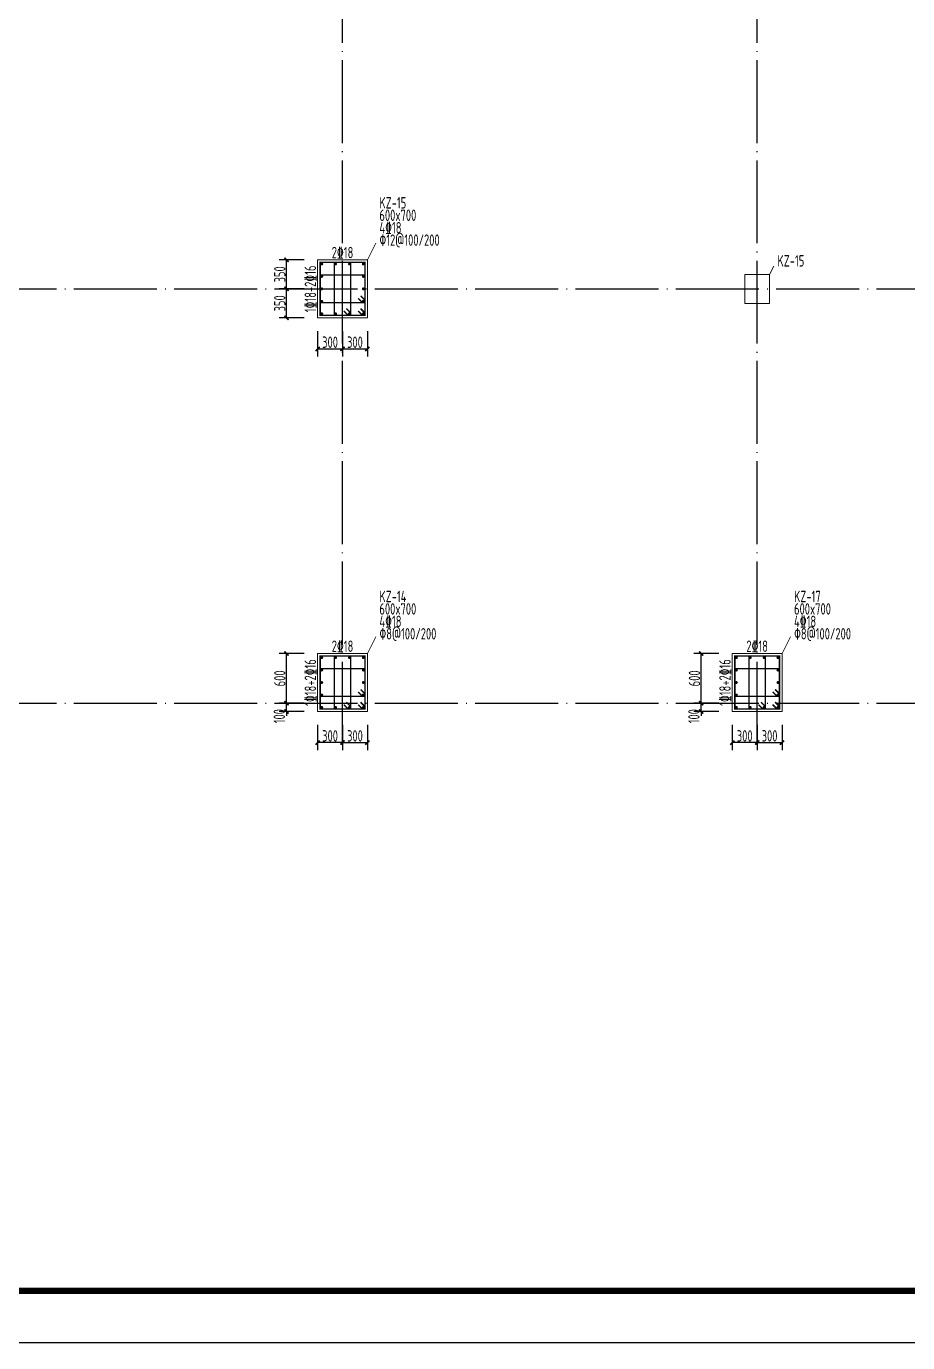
# Model space of a CAD drawing. Extents: x -2331248 to -1198620, y -977263 to -545844.
# Drawn here: x -1920894 to -1899639, y -676588 to -644822 of the extents above; entities that cross this region are included whole.
import ezdxf
from ezdxf.enums import TextEntityAlignment as Align

# ---------------------------------------------------------------- set-up
doc = ezdxf.new("R2010")
doc.units = 0
doc.header["$LTSCALE"] = 1000
doc.header["$MEASUREMENT"] = 0
doc.linetypes.add('DOTE', pattern=[2.42, 2, -0.2, 0.02, -0.2])
doc.linetypes.add('线型5', pattern=[3050, 2400, -300, 50, -300])
doc.layers.get('0').update_dxf_attribs({"linetype": 'CONTINUOUS'})
doc.layers.get('DEFPOINTS').update_dxf_attribs({"linetype": 'CONTINUOUS'})
doc.layers.add('DOTE', color=1, linetype='DOTE')
doc.layers.add('PUB_TITLE', color=4, linetype='CONTINUOUS')
for name, color, linetype, lineweight in [('S_Cl', 2, 'CONTINUOUS', 9), ('S_ColumDimSect', 84, '线型5', 18), ('S_ColumFocus', 2, 'CONTINUOUS', 18), ('S_ColumLocal', 7, 'CONTINUOUS', 18), ('S_PColumHoopBar', 14, 'CONTINUOUS', 35), ('S_PColumMainBar', 14, 'CONTINUOUS', 25)]:
    doc.layers.add(name, color=color, linetype=linetype, lineweight=lineweight)
doc.styles.add('PkpmHz', font='Pkpmeng', dxfattribs={"width": 0.7, "bigfont": 'hztxt'})
doc.styles.add('TSSD_REIN', font='Tssdeng.shx', dxfattribs={"width": 0.7, "bigfont": 'hztxt.shx'})
doc.dimstyles.new('Pkpm_0.0100_2.00', dxfattribs={"dimtxt": 200, "dimasz": 100, "dimexe": 180, "dimexo": 0.0625, "dimgap": 25, "dimtad": 1, "dimdec": 0, "dimlfac": 0.5, "dimrnd": 5, "dimzin": 0, "dimdsep": 46, "dimtxsty": 'PkpmHz', "dimblk1": 'ARCHTICK', "dimblk2": 'ARCHTICK', "dimsah": 1, "dimcen": 0.09, "dimadec": 0, "dimazin": 0, "dimtfac": 1, "dimtdec": 0, "dimtmove": 2, "dimatfit": 1, "dimldrblk": 'ARCHTICK', "dimfxl": 1, "dimtolj": 1, "dimtzin": 0, "dimarcsym": 0})

# ---------------------------------------------------------------- blocks, each defined once
blk = doc.blocks.new('_ARCHTICK')
at = {"color": 0, "linetype": 'ByBlock', "const_width": 0.4}
blk.add_lwpolyline([(-0.5, -0.5), (0.5, 0.5)], dxfattribs=at)
blk = doc.blocks.new('*D655')
at = {"layer": 'DEFPOINTS', "color": 0}
for p in [(-1914619, -661157), (-1913869, -661157), (-1913869, -661357)]:
    blk.add_point(p, dxfattribs=at)
at = {"layer": 'S_ColumDimSect', "color": 0, "lineweight": -2}
for p, q in [((-1914619, -661157), (-1914619, -661057)), ((-1914194, -661157), (-1914799, -661157)), ((-1914194, -661357), (-1914799, -661357)), ((-1914619, -661357), (-1914619, -661157)), ((-1914619, -661357), (-1914619, -661457))]:
    blk.add_line(p, q, dxfattribs=at)
at = {"layer": 'S_ColumDimSect', "color": 0, "lineweight": -2, "xscale": 100, "yscale": 100, "zscale": 100}
for p, rotation in [((-1914619, -661157), 270), ((-1914619, -661357), 90)]:
    blk.add_blockref('_ARCHTICK', p, dxfattribs=dict(at, rotation=rotation))
at = {"layer": 'S_ColumDimSect', "color": 0, "insert": (-1914794, -661470), "char_height": 275, "attachment_point": 5, "rotation": 90, "style": 'PkpmHz'}
blk.add_mtext('\\A1;100', dxfattribs=at)
blk = doc.blocks.new('*D656')
at = {"layer": 'DEFPOINTS', "color": 0}
for p in [(-1914619, -659957), (-1913869, -659957), (-1913869, -661157)]:
    blk.add_point(p, dxfattribs=at)
at = {"layer": 'S_ColumDimSect', "color": 0, "lineweight": -2}
for p, q in [((-1914194, -659957), (-1914799, -659957)), ((-1914619, -661157), (-1914619, -659957)), ((-1914194, -661157), (-1914799, -661157))]:
    blk.add_line(p, q, dxfattribs=at)
at = {"layer": 'S_ColumDimSect', "color": 0, "lineweight": -2, "xscale": 100, "yscale": 100, "zscale": 100}
for p, rotation in [((-1914619, -659957), 90), ((-1914619, -661157), 270)]:
    blk.add_blockref('_ARCHTICK', p, dxfattribs=dict(at, rotation=rotation))
at = {"layer": 'S_ColumDimSect', "color": 0, "insert": (-1914781, -660557), "char_height": 275, "attachment_point": 5, "rotation": 90, "style": 'PkpmHz'}
blk.add_mtext('\\A1;600', dxfattribs=at)
blk = doc.blocks.new('*D657')
at = {"layer": 'DEFPOINTS', "color": 0}
for p in [(-1913869, -661357), (-1913269, -661357), (-1913869, -662107)]:
    blk.add_point(p, dxfattribs=at)
at = {"layer": 'S_ColumDimSect', "color": 0, "lineweight": -2}
for p, q in [((-1913869, -661682), (-1913869, -662287)), ((-1913269, -661682), (-1913269, -662287)), ((-1913269, -662107), (-1913869, -662107))]:
    blk.add_line(p, q, dxfattribs=at)
at = {"layer": 'S_ColumDimSect', "color": 0, "lineweight": -2, "xscale": 100, "yscale": 100, "zscale": 100}
for p, rotation in [((-1913869, -662107), 179.9999941715719), ((-1913269, -662107), 359.9999941715719)]:
    blk.add_blockref('_ARCHTICK', p, dxfattribs=dict(at, rotation=rotation))
at = {"layer": 'S_ColumDimSect', "color": 0, "insert": (-1913569, -661945), "char_height": 275, "attachment_point": 5, "rotation": 360, "style": 'PkpmHz'}
blk.add_mtext('\\A1;300', dxfattribs=at)
blk = doc.blocks.new('*D658')
at = {"layer": 'DEFPOINTS', "color": 0}
for p in [(-1913269, -661357), (-1912669, -661357), (-1912669, -662107)]:
    blk.add_point(p, dxfattribs=at)
at = {"layer": 'S_ColumDimSect', "color": 0, "lineweight": -2}
for p, q in [((-1913269, -661682), (-1913269, -662287)), ((-1912669, -661682), (-1912669, -662287)), ((-1913269, -662107), (-1912669, -662107))]:
    blk.add_line(p, q, dxfattribs=at)
at = {"layer": 'S_ColumDimSect', "color": 0, "lineweight": -2, "xscale": 100, "yscale": 100, "zscale": 100, "rotation": 180}
blk.add_blockref('_ARCHTICK', (-1913269, -662107), dxfattribs=at)
at = {"layer": 'S_ColumDimSect', "color": 0, "lineweight": -2, "xscale": 100, "yscale": 100, "zscale": 100}
blk.add_blockref('_ARCHTICK', (-1912669, -662107), dxfattribs=at)
at = {"layer": 'S_ColumDimSect', "color": 0, "insert": (-1912969, -661945), "char_height": 275, "attachment_point": 5, "style": 'PkpmHz'}
blk.add_mtext('\\A1;300', dxfattribs=at)
blk = doc.blocks.new('*D659')
at = {"layer": 'DEFPOINTS', "color": 0}
for p in [(-1914619, -651157), (-1913869, -651157), (-1913869, -651857)]:
    blk.add_point(p, dxfattribs=at)
at = {"layer": 'S_ColumDimSect', "color": 0, "lineweight": -2}
for p, q in [((-1914194, -651157), (-1914799, -651157)), ((-1914619, -651857), (-1914619, -651157)), ((-1914194, -651857), (-1914799, -651857))]:
    blk.add_line(p, q, dxfattribs=at)
at = {"layer": 'S_ColumDimSect', "color": 0, "lineweight": -2, "xscale": 100, "yscale": 100, "zscale": 100}
for p, rotation in [((-1914619, -651157), 90), ((-1914619, -651857), 270)]:
    blk.add_blockref('_ARCHTICK', p, dxfattribs=dict(at, rotation=rotation))
at = {"layer": 'S_ColumDimSect', "color": 0, "insert": (-1914781, -651507), "char_height": 275, "attachment_point": 5, "rotation": 90, "style": 'PkpmHz'}
blk.add_mtext('\\A1;350', dxfattribs=at)
blk = doc.blocks.new('*D660')
at = {"layer": 'DEFPOINTS', "color": 0}
for p in [(-1914619, -650457), (-1913869, -650457), (-1913869, -651157)]:
    blk.add_point(p, dxfattribs=at)
at = {"layer": 'S_ColumDimSect', "color": 0, "lineweight": -2}
for p, q in [((-1914194, -650457), (-1914799, -650457)), ((-1914619, -651157), (-1914619, -650457)), ((-1914194, -651157), (-1914799, -651157))]:
    blk.add_line(p, q, dxfattribs=at)
at = {"layer": 'S_ColumDimSect', "color": 0, "lineweight": -2, "xscale": 100, "yscale": 100, "zscale": 100}
for p, rotation in [((-1914619, -650457), 90), ((-1914619, -651157), 270)]:
    blk.add_blockref('_ARCHTICK', p, dxfattribs=dict(at, rotation=rotation))
at = {"layer": 'S_ColumDimSect', "color": 0, "insert": (-1914781, -650807), "char_height": 275, "attachment_point": 5, "rotation": 90, "style": 'PkpmHz'}
blk.add_mtext('\\A1;350', dxfattribs=at)
blk = doc.blocks.new('*D661')
at = {"layer": 'DEFPOINTS', "color": 0}
for p in [(-1913869, -651857), (-1913269, -651857), (-1913269, -652607)]:
    blk.add_point(p, dxfattribs=at)
at = {"layer": 'S_ColumDimSect', "color": 0, "lineweight": -2}
for p, q in [((-1913869, -652182), (-1913869, -652787)), ((-1913269, -652182), (-1913269, -652787)), ((-1913869, -652607), (-1913269, -652607))]:
    blk.add_line(p, q, dxfattribs=at)
at = {"layer": 'S_ColumDimSect', "color": 0, "lineweight": -2, "xscale": 100, "yscale": 100, "zscale": 100, "rotation": 180}
blk.add_blockref('_ARCHTICK', (-1913869, -652607), dxfattribs=at)
at = {"layer": 'S_ColumDimSect', "color": 0, "lineweight": -2, "xscale": 100, "yscale": 100, "zscale": 100}
blk.add_blockref('_ARCHTICK', (-1913269, -652607), dxfattribs=at)
at = {"layer": 'S_ColumDimSect', "color": 0, "insert": (-1913569, -652445), "char_height": 275, "attachment_point": 5, "style": 'PkpmHz'}
blk.add_mtext('\\A1;300', dxfattribs=at)
blk = doc.blocks.new('*D662')
at = {"layer": 'DEFPOINTS', "color": 0}
for p in [(-1913269, -651857), (-1912669, -651857), (-1912669, -652607)]:
    blk.add_point(p, dxfattribs=at)
at = {"layer": 'S_ColumDimSect', "color": 0, "lineweight": -2}
for p, q in [((-1913269, -652182), (-1913269, -652787)), ((-1912669, -652182), (-1912669, -652787)), ((-1913269, -652607), (-1912669, -652607))]:
    blk.add_line(p, q, dxfattribs=at)
at = {"layer": 'S_ColumDimSect', "color": 0, "lineweight": -2, "xscale": 100, "yscale": 100, "zscale": 100, "rotation": 180}
blk.add_blockref('_ARCHTICK', (-1913269, -652607), dxfattribs=at)
at = {"layer": 'S_ColumDimSect', "color": 0, "lineweight": -2, "xscale": 100, "yscale": 100, "zscale": 100}
blk.add_blockref('_ARCHTICK', (-1912669, -652607), dxfattribs=at)
at = {"layer": 'S_ColumDimSect', "color": 0, "insert": (-1912969, -652445), "char_height": 275, "attachment_point": 5, "style": 'PkpmHz'}
blk.add_mtext('\\A1;300', dxfattribs=at)
blk = doc.blocks.new('*D667')
at = {"layer": 'DEFPOINTS', "color": 0}
for p in [(-1904619, -661157), (-1903869, -661157), (-1903869, -661357)]:
    blk.add_point(p, dxfattribs=at)
at = {"layer": 'S_ColumDimSect', "color": 0, "lineweight": -2}
for p, q in [((-1904619, -661157), (-1904619, -661057)), ((-1904194, -661157), (-1904799, -661157)), ((-1904194, -661357), (-1904799, -661357)), ((-1904619, -661357), (-1904619, -661157)), ((-1904619, -661357), (-1904619, -661457))]:
    blk.add_line(p, q, dxfattribs=at)
at = {"layer": 'S_ColumDimSect', "color": 0, "lineweight": -2, "xscale": 100, "yscale": 100, "zscale": 100}
for p, rotation in [((-1904619, -661157), 270), ((-1904619, -661357), 90)]:
    blk.add_blockref('_ARCHTICK', p, dxfattribs=dict(at, rotation=rotation))
at = {"layer": 'S_ColumDimSect', "color": 0, "insert": (-1904794, -661470), "char_height": 275, "attachment_point": 5, "rotation": 90, "style": 'PkpmHz'}
blk.add_mtext('\\A1;100', dxfattribs=at)
blk = doc.blocks.new('*D668')
at = {"layer": 'DEFPOINTS', "color": 0}
for p in [(-1904619, -659957), (-1903869, -659957), (-1903869, -661157)]:
    blk.add_point(p, dxfattribs=at)
at = {"layer": 'S_ColumDimSect', "color": 0, "lineweight": -2}
for p, q in [((-1904194, -659957), (-1904799, -659957)), ((-1904619, -661157), (-1904619, -659957)), ((-1904194, -661157), (-1904799, -661157))]:
    blk.add_line(p, q, dxfattribs=at)
at = {"layer": 'S_ColumDimSect', "color": 0, "lineweight": -2, "xscale": 100, "yscale": 100, "zscale": 100}
for p, rotation in [((-1904619, -659957), 90), ((-1904619, -661157), 270)]:
    blk.add_blockref('_ARCHTICK', p, dxfattribs=dict(at, rotation=rotation))
at = {"layer": 'S_ColumDimSect', "color": 0, "insert": (-1904781, -660557), "char_height": 275, "attachment_point": 5, "rotation": 90, "style": 'PkpmHz'}
blk.add_mtext('\\A1;600', dxfattribs=at)
blk = doc.blocks.new('*D669')
at = {"layer": 'DEFPOINTS', "color": 0}
for p in [(-1903869, -661357), (-1903269, -661357), (-1903869, -662107)]:
    blk.add_point(p, dxfattribs=at)
at = {"layer": 'S_ColumDimSect', "color": 0, "lineweight": -2}
for p, q in [((-1903869, -661682), (-1903869, -662287)), ((-1903269, -661682), (-1903269, -662287)), ((-1903269, -662107), (-1903869, -662107))]:
    blk.add_line(p, q, dxfattribs=at)
at = {"layer": 'S_ColumDimSect', "color": 0, "lineweight": -2, "xscale": 100, "yscale": 100, "zscale": 100}
for p, rotation in [((-1903869, -662107), 179.9999941715719), ((-1903269, -662107), 359.9999941715719)]:
    blk.add_blockref('_ARCHTICK', p, dxfattribs=dict(at, rotation=rotation))
at = {"layer": 'S_ColumDimSect', "color": 0, "insert": (-1903569, -661945), "char_height": 275, "attachment_point": 5, "rotation": 360, "style": 'PkpmHz'}
blk.add_mtext('\\A1;300', dxfattribs=at)
blk = doc.blocks.new('*D670')
at = {"layer": 'DEFPOINTS', "color": 0}
for p in [(-1903269, -661357), (-1902669, -661357), (-1902669, -662107)]:
    blk.add_point(p, dxfattribs=at)
at = {"layer": 'S_ColumDimSect', "color": 0, "lineweight": -2}
for p, q in [((-1903269, -661682), (-1903269, -662287)), ((-1902669, -661682), (-1902669, -662287)), ((-1903269, -662107), (-1902669, -662107))]:
    blk.add_line(p, q, dxfattribs=at)
at = {"layer": 'S_ColumDimSect', "color": 0, "lineweight": -2, "xscale": 100, "yscale": 100, "zscale": 100, "rotation": 180}
blk.add_blockref('_ARCHTICK', (-1903269, -662107), dxfattribs=at)
at = {"layer": 'S_ColumDimSect', "color": 0, "lineweight": -2, "xscale": 100, "yscale": 100, "zscale": 100}
blk.add_blockref('_ARCHTICK', (-1902669, -662107), dxfattribs=at)
at = {"layer": 'S_ColumDimSect', "color": 0, "insert": (-1902969, -661945), "char_height": 275, "attachment_point": 5, "style": 'PkpmHz'}
blk.add_mtext('\\A1;300', dxfattribs=at)

msp = doc.modelspace()

# ---------------------------------------------------------------- linework, layer by layer
at = {"layer": 'DOTE'}
for p, q in [((-1913268.5, -662157.2), (-1913268.5, -610157.2)), ((-1903268.5, -662157.2), (-1903268.5, -610157.2)), ((-1934268.5, -651157.2), (-1872268.5, -651157.2)), ((-1934268.5, -661157.2), (-1872268.5, -661157.2))]:
    msp.add_line(p, q, dxfattribs=at)
at = {"layer": 'PUB_TITLE'}
msp.add_lwpolyline([(-1944128, -676588.1), (-1944128, -602338.1), (-1839003, -602338.1), (-1839003, -676588.1)], close=True, dxfattribs=at)
at = {"layer": 'PUB_TITLE', "const_width": 150}
msp.add_lwpolyline([(-1941003, -603588.1), (-1840253, -603588.1), (-1840253, -675338.1), (-1941003, -675338.1)], close=True, dxfattribs=at)
at = {"layer": 'S_Cl', "ltscale": 1}
for points in [[(-1912668.5, -651857.2), (-1912668.5, -650457.2), (-1913868.5, -650457.2), (-1913868.5, -651857.2)], [(-1902968.5, -651507.2), (-1902968.5, -650807.2), (-1903568.5, -650807.2), (-1903568.5, -651507.2)], [(-1912668.5, -661357.2), (-1912668.5, -659957.2), (-1913868.5, -659957.2), (-1913868.5, -661357.2)], [(-1902668.5, -661357.2), (-1902668.5, -659957.2), (-1903868.5, -659957.2), (-1903868.5, -661357.2)]]:
    msp.add_lwpolyline(points, close=True, dxfattribs=at)
at = {"layer": 'S_ColumFocus'}
for p, q in [((-1912668.5, -650457.2), (-1912468.5, -650057.2)), ((-1902968.5, -650807.2), (-1902868.5, -650607.2)), ((-1912668.5, -659957.2), (-1912468.5, -659557.2)), ((-1902668.5, -659957.2), (-1902468.5, -659557.2))]:
    msp.add_line(p, q, dxfattribs=at)
at = {"layer": 'S_PColumHoopBar', "ltscale": 2, "const_width": 35}
for points in [[(-1912894.6, -651691.1), (-1912788.5, -651797.2), (-1912728.5, -651797.2), (-1912728.5, -651737.2), (-1912728.5, -651797.2), (-1912728.5, -650517.2), (-1913808.5, -650517.2), (-1913808.5, -651797.2), (-1912788.5, -651797.2), (-1912728.5, -651797.2), (-1912728.5, -651737.2), (-1912834.6, -651631.1)], [(-1913235.9, -651691.1), (-1913129.9, -651797.2), (-1913069.9, -651797.2), (-1913069.9, -651737.2), (-1913069.9, -651797.2), (-1913069.9, -650517.2), (-1913467.2, -650517.2), (-1913467.2, -651797.2), (-1913129.9, -651797.2), (-1913069.9, -651797.2), (-1913069.9, -651737.2), (-1913175.9, -651631.1)], [(-1912894.6, -651385.1), (-1912788.5, -651491.2), (-1912728.5, -651491.2), (-1912728.5, -651431.2), (-1912728.5, -651491.2), (-1912728.5, -650823.2), (-1913808.5, -650823.2), (-1913808.5, -651491.2), (-1912788.5, -651491.2), (-1912728.5, -651491.2), (-1912728.5, -651431.2), (-1912834.6, -651325.1)], [(-1912894.6, -661191.1), (-1912788.5, -661297.2), (-1912728.5, -661297.2), (-1912728.5, -661237.2), (-1912728.5, -661297.2), (-1912728.5, -660017.2), (-1913808.5, -660017.2), (-1913808.5, -661297.2), (-1912788.5, -661297.2), (-1912728.5, -661297.2), (-1912728.5, -661237.2), (-1912834.6, -661131.1)], [(-1913235.9, -661191.1), (-1913129.9, -661297.2), (-1913069.9, -661297.2), (-1913069.9, -661237.2), (-1913069.9, -661297.2), (-1913069.9, -660017.2), (-1913467.2, -660017.2), (-1913467.2, -661297.2), (-1913129.9, -661297.2), (-1913069.9, -661297.2), (-1913069.9, -661237.2), (-1913175.9, -661131.1)], [(-1902894.6, -661191.1), (-1902788.5, -661297.2), (-1902728.5, -661297.2), (-1902728.5, -661237.2), (-1902728.5, -661297.2), (-1902728.5, -660017.2), (-1903808.5, -660017.2), (-1903808.5, -661297.2), (-1902788.5, -661297.2), (-1902728.5, -661297.2), (-1902728.5, -661237.2), (-1902834.6, -661131.1)], [(-1903235.9, -661191.1), (-1903129.9, -661297.2), (-1903069.9, -661297.2), (-1903069.9, -661237.2), (-1903069.9, -661297.2), (-1903069.9, -660017.2), (-1903467.2, -660017.2), (-1903467.2, -661297.2), (-1903129.9, -661297.2), (-1903069.9, -661297.2), (-1903069.9, -661237.2), (-1903175.9, -661131.1)], [(-1912894.6, -660885.1), (-1912788.5, -660991.2), (-1912728.5, -660991.2), (-1912728.5, -660931.2), (-1912728.5, -660991.2), (-1912728.5, -660323.2), (-1913808.5, -660323.2), (-1913808.5, -660991.2), (-1912788.5, -660991.2), (-1912728.5, -660991.2), (-1912728.5, -660931.2), (-1912834.6, -660825.1)], [(-1902894.6, -660885.1), (-1902788.5, -660991.2), (-1902728.5, -660991.2), (-1902728.5, -660931.2), (-1902728.5, -660991.2), (-1902728.5, -660323.2), (-1903808.5, -660323.2), (-1903808.5, -660991.2), (-1902788.5, -660991.2), (-1902728.5, -660991.2), (-1902728.5, -660931.2), (-1902834.6, -660825.1)]]:
    msp.add_lwpolyline(points, dxfattribs=at)
at = {"layer": 'S_PColumMainBar', "ltscale": 2, "const_width": 35}
for points in [[(-1913752, -650556.2, 1), (-1913787, -650556.2, 1)], [(-1913418, -650556.2, 1), (-1913453, -650556.2, 1)], [(-1913084, -650556.2, 1), (-1913119, -650556.2, 1)], [(-1912750, -650556.2, 1), (-1912785, -650556.2, 1)], [(-1913752, -650856.7, 1), (-1913787, -650856.7, 1)], [(-1912750, -650856.7, 1), (-1912785, -650856.7, 1)], [(-1913752, -651157.2, 1), (-1913787, -651157.2, 1)], [(-1912750, -651157.2, 1), (-1912785, -651157.2, 1)], [(-1913752, -651457.7, 1), (-1913787, -651457.7, 1)], [(-1912750, -651457.7, 1), (-1912785, -651457.7, 1)], [(-1913752, -651758.2, 1), (-1913787, -651758.2, 1)], [(-1913418, -651758.2, 1), (-1913453, -651758.2, 1)], [(-1913084, -651758.2, 1), (-1913119, -651758.2, 1)], [(-1912750, -651758.2, 1), (-1912785, -651758.2, 1)], [(-1913752, -660056.2, 1), (-1913787, -660056.2, 1)], [(-1913418, -660056.2, 1), (-1913453, -660056.2, 1)], [(-1913084, -660056.2, 1), (-1913119, -660056.2, 1)], [(-1912750, -660056.2, 1), (-1912785, -660056.2, 1)], [(-1903752, -660056.2, 1), (-1903787, -660056.2, 1)], [(-1903418, -660056.2, 1), (-1903453, -660056.2, 1)], [(-1903084, -660056.2, 1), (-1903119, -660056.2, 1)], [(-1902750, -660056.2, 1), (-1902785, -660056.2, 1)], [(-1913752, -660356.7, 1), (-1913787, -660356.7, 1)], [(-1912750, -660356.7, 1), (-1912785, -660356.7, 1)], [(-1903752, -660356.7, 1), (-1903787, -660356.7, 1)], [(-1902750, -660356.7, 1), (-1902785, -660356.7, 1)], [(-1913752, -660657.2, 1), (-1913787, -660657.2, 1)], [(-1912750, -660657.2, 1), (-1912785, -660657.2, 1)], [(-1903752, -660657.2, 1), (-1903787, -660657.2, 1)], [(-1902750, -660657.2, 1), (-1902785, -660657.2, 1)], [(-1913752, -660957.7, 1), (-1913787, -660957.7, 1)], [(-1912750, -660957.7, 1), (-1912785, -660957.7, 1)], [(-1903752, -660957.7, 1), (-1903787, -660957.7, 1)], [(-1902750, -660957.7, 1), (-1902785, -660957.7, 1)], [(-1913752, -661258.2, 1), (-1913787, -661258.2, 1)], [(-1913418, -661258.2, 1), (-1913453, -661258.2, 1)], [(-1913084, -661258.2, 1), (-1913119, -661258.2, 1)], [(-1912750, -661258.2, 1), (-1912785, -661258.2, 1)], [(-1903752, -661258.2, 1), (-1903787, -661258.2, 1)], [(-1903418, -661258.2, 1), (-1903453, -661258.2, 1)], [(-1903084, -661258.2, 1), (-1903119, -661258.2, 1)], [(-1902750, -661258.2, 1), (-1902785, -661258.2, 1)]]:
    msp.add_lwpolyline(points, format="xyb", close=True, dxfattribs=at)

# ---------------------------------------------------------------- texts
at = {"layer": 'S_ColumFocus', "style": 'TSSD_REIN', "width": 0.7}
for s, p in [('KZ-15', (-1912379.1, -649218.4)), ('600x700', (-1912379.1, -649518.4)), ('4%%13218', (-1912379.1, -649818.4)), ('%%13012@100/200', (-1912379.1, -650118.4)), ('KZ-15', (-1902779.1, -650618.4)), ('KZ-14', (-1912379.1, -658718.4)), ('KZ-17', (-1902379.1, -658718.4)), ('600x700', (-1912379.1, -659018.4)), ('600x700', (-1902379.1, -659018.4)), ('4%%13218', (-1912379.1, -659318.4)), ('4%%13218', (-1902379.1, -659318.4)), ('%%1308@100/200', (-1912379.1, -659618.4)), ('%%1308@100/200', (-1902379.1, -659618.4))]:
    msp.add_text(s, height=275, dxfattribs=at).set_placement(p)
at = {"layer": 'S_ColumLocal', "style": 'TSSD_REIN', "width": 0.7}
for s, rotation, p in [('2%%13218', 0, (-1913268.5, -650418.4)), ('1%%13218+2%%13216', 90, (-1913907.3, -651157.2)), ('2%%13218', 0, (-1913268.5, -659918.4)), ('2%%13218', 0, (-1903268.5, -659918.4)), ('1%%13218+2%%13216', 90, (-1913907.3, -660657.2)), ('1%%13218+2%%13216', 90, (-1903907.3, -660657.2))]:
    msp.add_text(s, height=275, rotation=rotation, dxfattribs=at).set_placement(p, align=Align.CENTER)

# ---------------------------------------------------------------- dimensions: what is measured, and where the dimension line sits
at = {"layer": 'S_ColumDimSect'}
for p1, p2, distance, picture, middle in [((-1913868.5, -651157.2), (-1913868.5, -650457.2), 750, '*D660', (-1914781, -650807.2)), ((-1913868.5, -651857.2), (-1913868.5, -651157.2), 750, '*D659', (-1914781, -651507.2)), ((-1913868.5, -651857.2), (-1913268.5, -651857.2), -750, '*D661', (-1913568.5, -652444.7)), ((-1913268.5, -651857.2), (-1912668.5, -651857.2), -750, '*D662', (-1912968.5, -652444.7)), ((-1913868.5, -661157.2), (-1913868.5, -659957.2), 750, '*D656', (-1914781, -660557.2)), ((-1903868.5, -661157.2), (-1903868.5, -659957.2), 750, '*D668', (-1904781, -660557.2)), ((-1913268.5, -661357.2), (-1913868.5, -661357.2), 750, '*D657', (-1913568.5, -661944.7)), ((-1913268.5, -661357.2), (-1912668.5, -661357.2), -750, '*D658', (-1912968.5, -661944.7)), ((-1903268.5, -661357.2), (-1903868.5, -661357.2), 750, '*D669', (-1903568.5, -661944.7)), ((-1903268.5, -661357.2), (-1902668.5, -661357.2), -750, '*D670', (-1902968.5, -661944.7))]:
    dim = msp.add_aligned_dim(p1=p1, p2=p2, distance=distance, dimstyle='Pkpm_0.0100_2.00', override={"dimtxt": 275, "dimexo": 325}, dxfattribs=at)
    dim.commit()
    dim.dimension.update_dxf_attribs({"geometry": picture, "text_midpoint": middle})
for base, p1, p2, picture, middle in [((-1914618.5, -661157.2), (-1913868.5, -661357.2), (-1913868.5, -661157.2), '*D655', (-1914793.5, -661469.7)), ((-1904618.5, -661157.2), (-1903868.5, -661357.2), (-1903868.5, -661157.2), '*D667', (-1904793.5, -661469.7))]:
    dim = msp.add_linear_dim(base=base, p1=p1, p2=p2, angle=90, dimstyle='Pkpm_0.0100_2.00', override={"dimtxt": 275, "dimexo": 325}, dxfattribs=at)
    dim.commit()
    dim.dimension.update_dxf_attribs({"geometry": picture, "text_midpoint": middle, "dimtype": 161})

doc.saveas('drawing.dxf')
